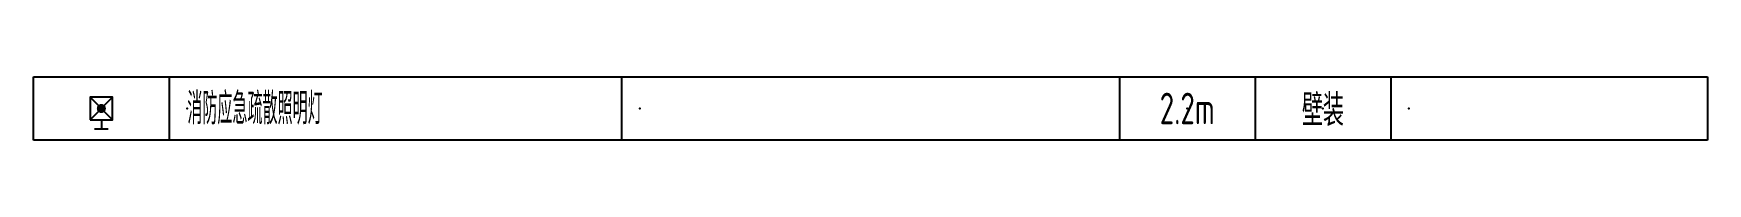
# Model space of a CAD drawing. Header units: millimetres. Extents: x -329188 to -310688, y 139300 to 140000.
import ezdxf
from ezdxf.enums import TextEntityAlignment as Align

# ---------------------------------------------------------------- set-up
doc = ezdxf.new("R2010")
doc.units = ezdxf.units.MM
doc.header["$LTSCALE"] = 500
for name, color, linetype in [('E-LITE-LITE', 3, 'Continuous'), ('E-UNIV-DIAG', 2, 'Continuous'), ('E-UNIV-NOTE', 6, 'Continuous')]:
    doc.layers.add(name, color=color, linetype=linetype)
doc.styles.add('TH-STYLE3', font='tssdeng.shx', dxfattribs={"width": 0.65, "bigfont": 'tssdchn.shx'})

# ---------------------------------------------------------------- blocks, each defined once
blk = doc.blocks.new('E-BKTS2')
for p, q in [((0, 0), (185, 0)), ((0, -7), (0, 0)), ((185, 0), (185, -7)), ((185, -7), (0, -7))]:
    blk.add_line(p, q)
at = {"linetype": 'Continuous'}
for p, q in [((15, 0), (15, -7)), ((65, 0), (65, -7)), ((120, 0), (120, -7)), ((135, 0), (135, -7)), ((150, 0), (150, -7))]:
    blk.add_line(p, q, dxfattribs=at)
for p in [(7.5, -3.5), (17, -3.5), (67, -3.5), (127.5, -3.5), (142.5, -3.5), (152, -3.5)]:
    blk.add_point(p, dxfattribs=at)
blk = doc.blocks.new('E-BFEL810')
for p, q in [((-1.25, -1.25), (1.25, 1.25)), ((1.25, -1.25), (-1.25, 1.25)), ((0, -1.25), (0, -2.25)), ((-0.75, -2.25), (0.75, -2.25))]:
    blk.add_line(p, q)
blk.add_lwpolyline([(-1.25, -1.25), (1.25, -1.25), (1.25, 1.25), (-1.25, 1.25)], close=True)
at = {"const_width": 0.5}
blk.add_lwpolyline([(-0.25, 0, 1), (0.25, 0, 1)], format="xyb", close=True, dxfattribs=at)

msp = doc.modelspace()

# ---------------------------------------------------------------- block references
at = {"layer": 'E-LITE-LITE', "xscale": 100, "yscale": 100, "zscale": 100}
msp.add_blockref('E-BFEL810', (-328438, 139650), dxfattribs=at)
at = {"layer": 'E-UNIV-DIAG', "xscale": 100, "yscale": 100, "zscale": 100}
msp.add_blockref('E-BKTS2', (-329188, 140000), dxfattribs=at)

# ---------------------------------------------------------------- texts
at = {"layer": 'E-UNIV-NOTE', "linetype": 'Continuous', "style": 'TH-STYLE3', "width": 0.5}
msp.add_text('消防应急疏散照明灯', height=350, dxfattribs=at).set_placement((-327488, 139650), align=Align.MIDDLE_LEFT)
at = {"layer": 'E-UNIV-NOTE', "linetype": 'Continuous', "style": 'TH-STYLE3', "width": 0.7}
for s, p in [('2.2m', (-316438, 139650)), ('壁装', (-314938, 139650))]:
    msp.add_text(s, height=350, dxfattribs=at).set_placement(p, align=Align.MIDDLE)

doc.saveas('drawing.dxf')
